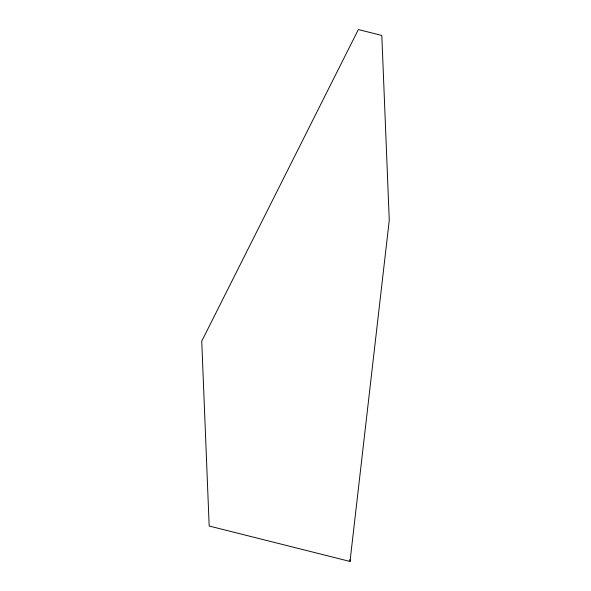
<?xml version="1.0" encoding="UTF-8"?>
<svg xmlns="http://www.w3.org/2000/svg" width="591" height="591" viewBox="0 0 591 591"><rect width="100%" height="100%" fill="white"/><g stroke="black" fill="none" stroke-linecap="round" stroke-linejoin="round"><path stroke-width="0.89" d="M350.02 561.45L389.262 220.28L381.823 35.453L358.345 29.55L201.738 341.192L209.177 526.02L350.02 561.45L349.946 559.611"/></g></svg>
